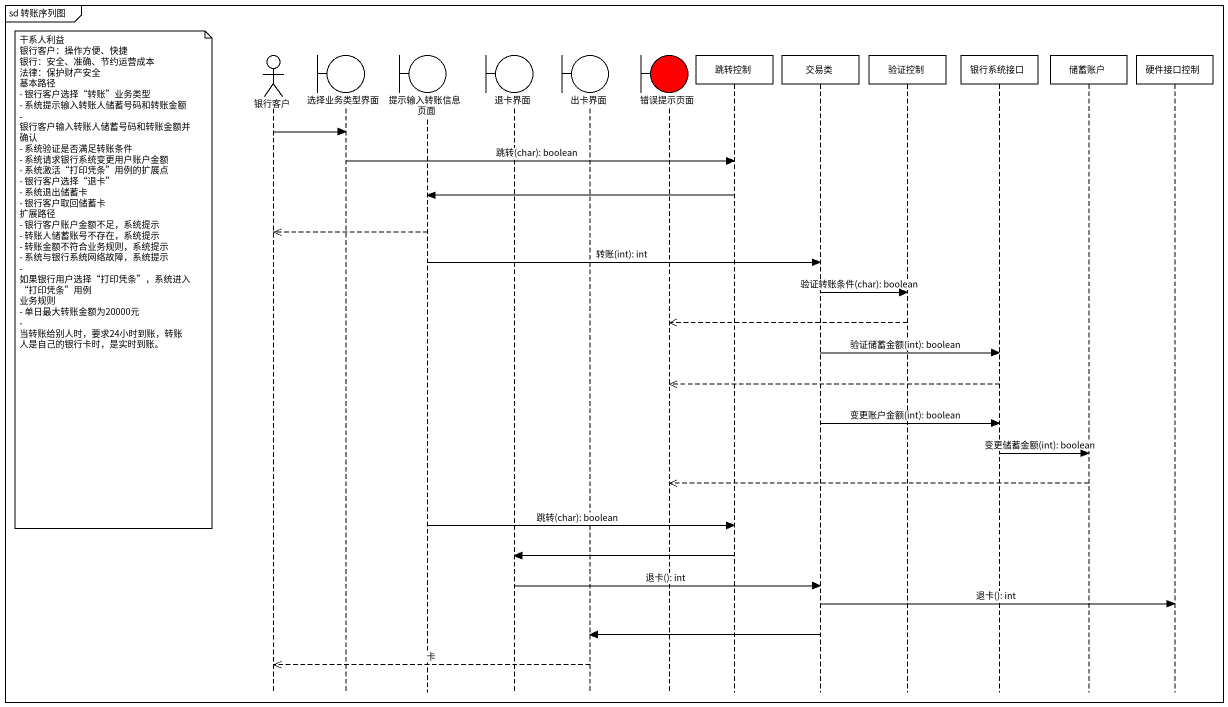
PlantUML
@startuml
mainframe sd 转账序列图
hide footbox
actor 银行客户
boundary 选择业务类型界面
boundary 提示输入转账信息页面
boundary 退卡界面
boundary 出卡界面
boundary 错误提示页面 #FF0000
participant 跳转控制
participant 交易类
participant 验证控制
participant 银行系统接口
participant 储蓄账户
participant 硬件接口控制

银行客户 -> 选择业务类型界面
选择业务类型界面 -> 跳转控制 : 跳转(char): boolean
跳转控制 -> 提示输入转账信息页面
提示输入转账信息页面 -->> 银行客户
提示输入转账信息页面 -> 交易类 : 转账(int): int
note left of 银行客户
  干系人利益
  银行客户：操作方便、快捷
  银行：安全、准确、节约运营成本
  法律：保护财产安全
  基本路径
  - 银行客户选择“转账”业务类型
  - 系统提示输入转账人储蓄号码和转账金额
  - 银行客户输入转账人储蓄号码和转账金额并确认
  - 系统验证是否满足转账条件
  - 系统请求银行系统变更用户账户金额
  - 系统激活“打印凭条”用例的扩展点
  - 银行客户选择“退卡”
  - 系统退出储蓄卡
  - 银行客户取回储蓄卡
  扩展路径
  - 银行客户账户金额不足，系统提示
  - 转账人储蓄账号不存在，系统提示
  - 转账金额不符合业务规则，系统提示
  - 系统与银行系统网络故障，系统提示
  - 如果银行用户选择“打印凭条”，系统进入“打印凭条”用例
  业务规则
  - 单日最大转账金额为20000元
  - 当转账给别人时，要求24小时到账，转账人是自己的银行卡时，是实时到账。
end note
交易类 -> 验证控制 : 验证转账条件(char): boolean
验证控制 -->> 错误提示页面
交易类 -> 银行系统接口 : 验证储蓄金额(int): boolean
银行系统接口 -->> 错误提示页面
交易类 -> 银行系统接口 : 变更账户金额(int): boolean
银行系统接口 -> 储蓄账户 : 变更储蓄金额(int): boolean
储蓄账户 -->> 错误提示页面
提示输入转账信息页面 -> 跳转控制 : 跳转(char): boolean
跳转控制 -> 退卡界面
退卡界面 -> 交易类 : 退卡(): int
交易类 -> 硬件接口控制 : 退卡(): int
交易类 -> 出卡界面
出卡界面 -->> 银行客户 : 卡
@enduml
